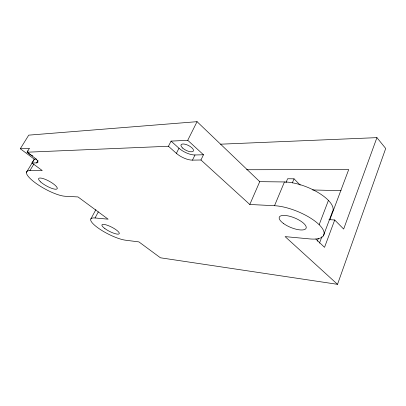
<?xml version="1.0" encoding="UTF-8"?>
<svg xmlns="http://www.w3.org/2000/svg" width="406" height="406" viewBox="0 0 406 406"><rect width="100%" height="100%" fill="white"/><g stroke="black" fill="none" stroke-linecap="round" stroke-linejoin="round"><path stroke-width="0.61" d="M98.353 211.846L95.05 217.976A22.254 5.471 27 0 0 97.734 227.71A22.254 5.471 27 0 0 125.586 240.21L138.923 241.905L160.441 257.79L337.518 284.327L385.7 148.469L376.92 137.639L220.565 144.186M376.92 137.639L343.659 229.055L334.711 220.001L328.936 219.626M334.711 220.001L324.536 247.335L315.822 239.048M323.343 235.891L332.281 212.13A32.729 12.718 22 0 0 319.598 193.439A32.729 12.718 22 0 0 284.449 181.954L259.738 181.655L197.062 121.673L28.735 135.142L20.3 148.748L34.297 159.162L36.601 159.101M329.799 219.89L348.713 169.556L246.609 169.744M319.481 243.143L321.922 236.668M317.269 241.245L318.375 238.322M319.152 224.696L328.429 200.402M292.35 182.873L294.02 178.823L287.61 178.752L285.936 182.776M20.3 148.748L29.471 148.286L27.06 152.209L168.429 146.261L176.392 153.346A12.622 4.862 26.5 0 0 192.454 160.137L200.945 159.989L249.797 204.477L274.517 205.715L284.449 181.954M249.797 204.477L259.738 181.655M200.945 159.989L203.477 154.762L187.734 140.283L171.068 141.121L168.429 146.261M192.454 160.137L194.987 154.98L203.477 154.762M187.734 140.283L197.062 121.673M176.392 153.346L178.97 148.231L171.068 141.121M90.863 218.925L95.917 209.577M95.05 217.976L108.123 219.174L77.998 196.94L65.239 196.271A24.243 6.247 28.7 0 1 35.677 183.101A24.243 6.247 28.7 0 1 29.927 170.561L33.86 164.049M34.297 159.162L31.988 162.979L36.586 162.892L38.037 160.487M26.451 172.332L34.221 159.487M29.927 170.561L42.249 170.55L31.988 162.979M312.625 189.952L341.076 190.693M27.06 152.209L34.226 157.553A9.587 2.624 29.5 0 1 36.586 162.892M337.518 284.327L285.103 236.617L309.753 238.916A33.267 11.81 22.4 0 0 318.669 224.234A33.267 11.81 22.4 0 0 274.517 205.715M294.02 178.823L300.212 185.09M32.856 155.919A5.258 1.467 29.6 0 1 27.801 152.463M27.4 151.844A5.258 1.467 29.6 0 1 28.039 150.915M194.987 154.98A12.576 4.943 26.5 0 1 178.97 148.231M283.698 223.64A14.504 5.146 22.4 0 0 305.977 228.471A14.504 5.146 22.4 0 0 288.417 215.962A14.504 5.146 22.4 0 0 283.698 223.64M40.701 181.964A10.576 2.725 28.7 0 0 56.703 189.094A10.576 2.725 28.7 0 0 46.375 179.817A10.576 2.725 28.7 0 0 40.701 181.964M104.89 228.583A9.708 2.385 27 0 0 119.166 233.8A9.708 2.385 27 0 0 107.757 225.416A9.708 2.385 27 0 0 104.89 228.583M182.593 148.033A6.907 2.715 26.5 0 0 193.241 151.225A6.907 2.715 26.5 0 0 185.846 144.429A6.907 2.715 26.5 0 0 182.593 148.033"/></g></svg>
